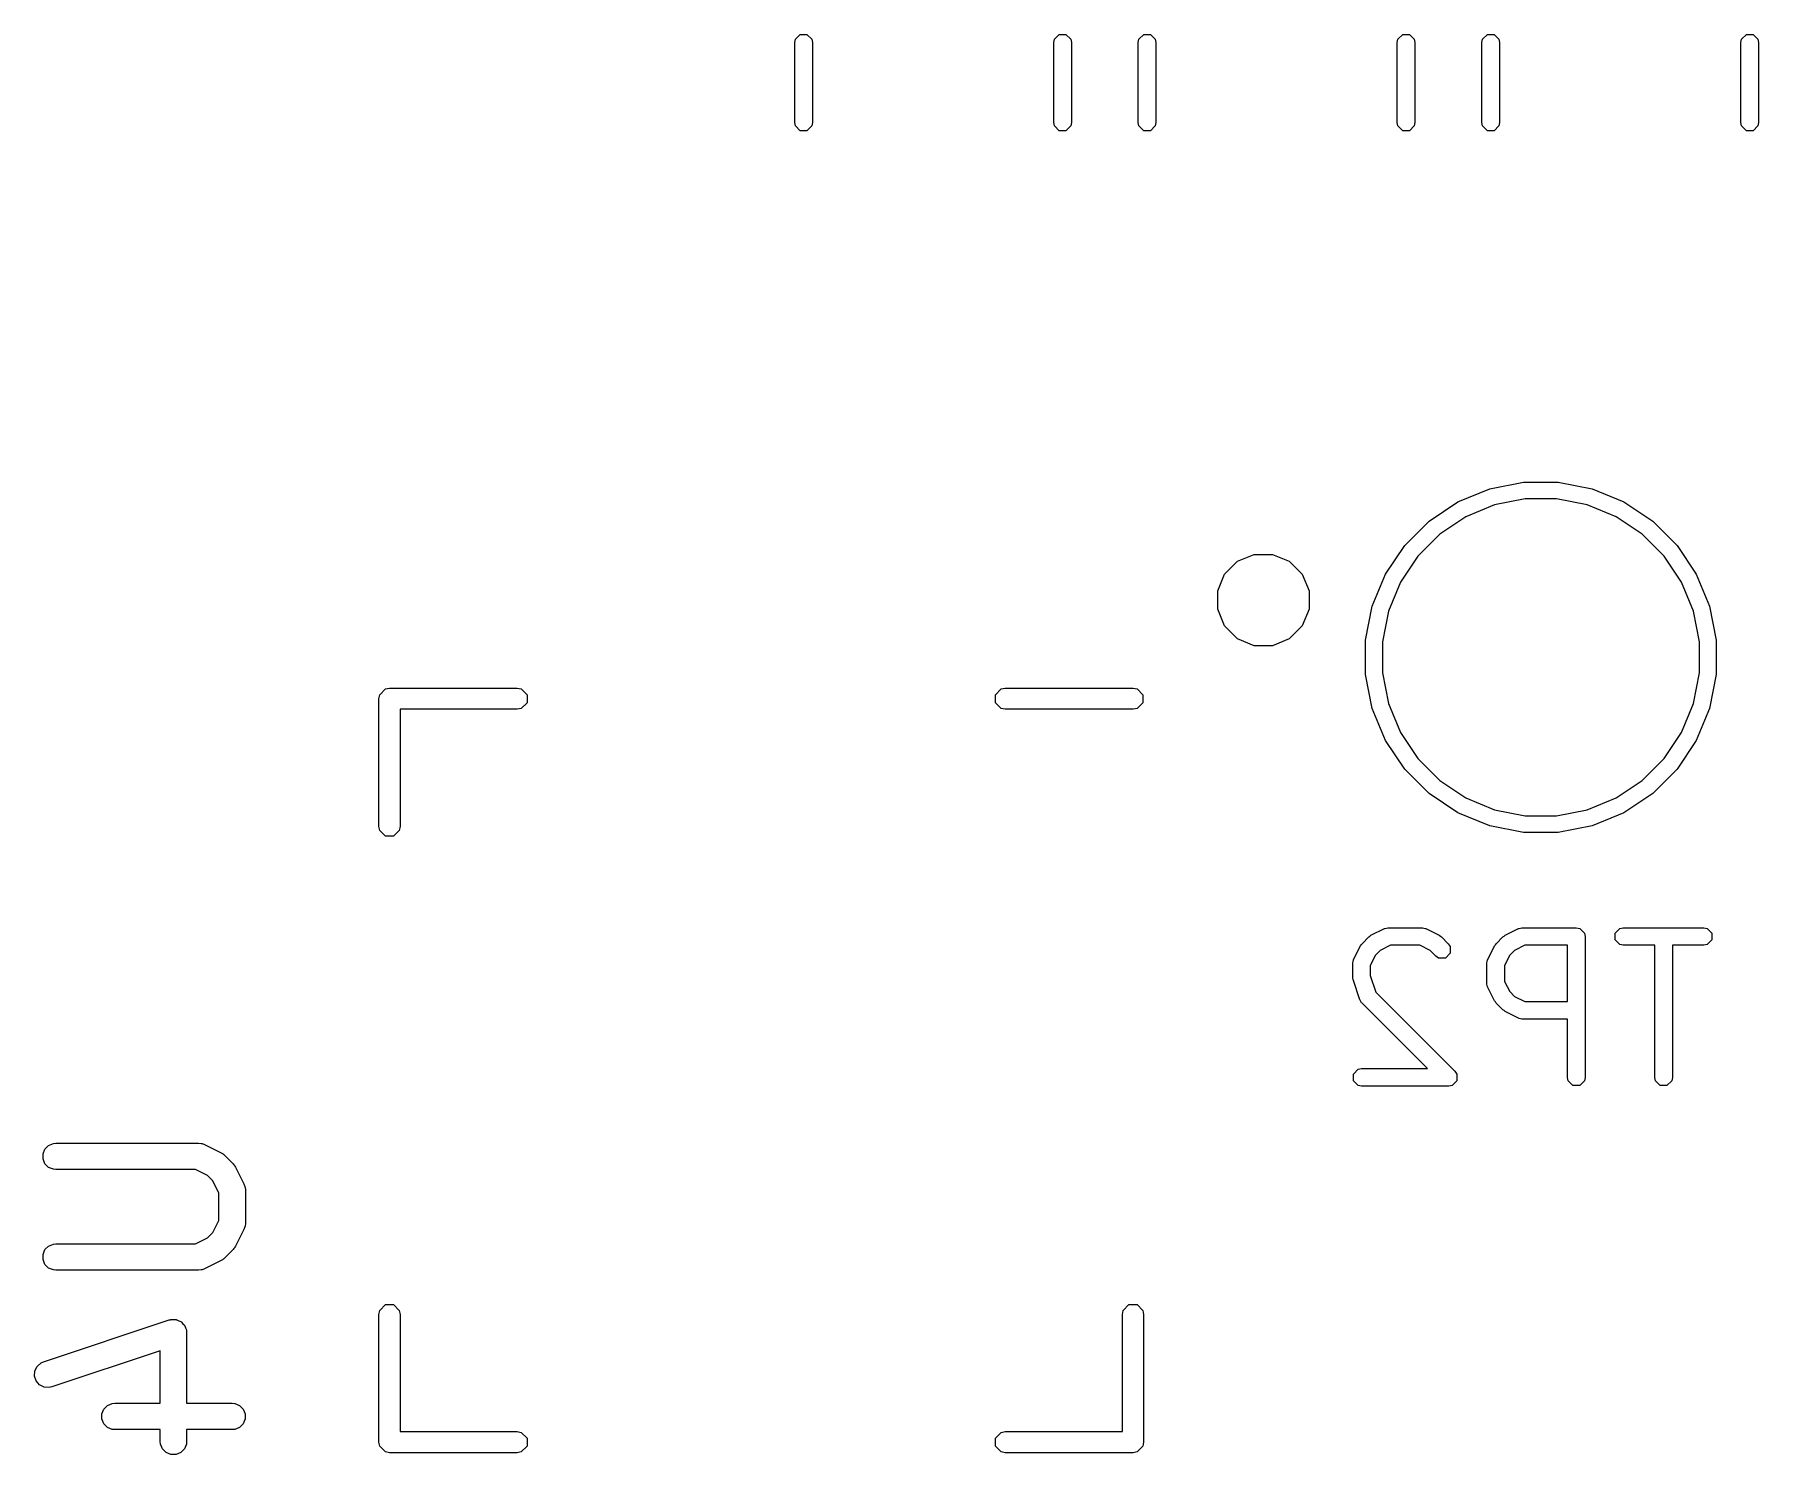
# Model space of a CAD drawing. Header units: inches. Extents: x 0.38 to 5.39, y 0.12 to 3.22.
# Drawn here: x 2.3853 to 2.7705, y 1.4882 to 1.8056 of the extents above; entities that cross this region are included whole.
import ezdxf

# ---------------------------------------------------------------- set-up
doc = ezdxf.new("R2010")
doc.units = ezdxf.units.IN
doc.header["$MEASUREMENT"] = 0
doc.layers.add('BLACK', color=250, linetype='CONTINUOUS')

msp = doc.modelspace()

# ---------------------------------------------------------------- linework, layer by layer
at = {"layer": 'BLACK', "linetype": 'CONTINUOUS'}
for p, q in [((2.55516, 1.80376), (2.55531, 1.80452)), ((2.55516, 1.78588), (2.55516, 1.80376)), ((2.55531, 1.80452), (2.55637, 1.80558)), ((2.55637, 1.80558), (2.55788, 1.80558)), ((2.55788, 1.80558), (2.55894, 1.80452)), ((2.55894, 1.80452), (2.55909, 1.80376)), ((2.55909, 1.80376), (2.55909, 1.78588)), ((2.61303, 1.80376), (2.61318, 1.80452)), ((2.61303, 1.78588), (2.61303, 1.80376)), ((2.61318, 1.80452), (2.61425, 1.80558)), ((2.61425, 1.80558), (2.61575, 1.80558)), ((2.61575, 1.80558), (2.61682, 1.80452)), ((2.61682, 1.80452), (2.61697, 1.80376)), ((2.61697, 1.80376), (2.61697, 1.78588)), ((2.63193, 1.80376), (2.63208, 1.80452)), ((2.63193, 1.78588), (2.63193, 1.80376)), ((2.63208, 1.80452), (2.63314, 1.80558)), ((2.63314, 1.80558), (2.63465, 1.80558)), ((2.63465, 1.80558), (2.63572, 1.80452)), ((2.63572, 1.80452), (2.63587, 1.80376)), ((2.63587, 1.80376), (2.63587, 1.78588)), ((2.6898, 1.80376), (2.68995, 1.80452)), ((2.6898, 1.78588), (2.6898, 1.80376)), ((2.68995, 1.80452), (2.69102, 1.80558)), ((2.69102, 1.80558), (2.69252, 1.80558)), ((2.69252, 1.80558), (2.69359, 1.80452)), ((2.69359, 1.80452), (2.69374, 1.80376)), ((2.69374, 1.80376), (2.69374, 1.78588)), ((2.7087, 1.80376), (2.70885, 1.80452)), ((2.7087, 1.78588), (2.7087, 1.80376)), ((2.70885, 1.80452), (2.70992, 1.80558)), ((2.70992, 1.80558), (2.71142, 1.80558)), ((2.71142, 1.80558), (2.71249, 1.80452)), ((2.71249, 1.80452), (2.71264, 1.80376)), ((2.71264, 1.80376), (2.71264, 1.78588)), ((2.76657, 1.80376), (2.76672, 1.80452)), ((2.76657, 1.78588), (2.76657, 1.80376)), ((2.76672, 1.80452), (2.76779, 1.80558)), ((2.76779, 1.80558), (2.7693, 1.80558)), ((2.7693, 1.80558), (2.77036, 1.80452)), ((2.77036, 1.80452), (2.77051, 1.80376)), ((2.77051, 1.80376), (2.77051, 1.78588)), ((2.55531, 1.78513), (2.55516, 1.78588)), ((2.55637, 1.78406), (2.55531, 1.78513)), ((2.55788, 1.78406), (2.55637, 1.78406)), ((2.55894, 1.78513), (2.55788, 1.78406)), ((2.55909, 1.78588), (2.55894, 1.78513)), ((2.61318, 1.78513), (2.61303, 1.78588)), ((2.61425, 1.78406), (2.61318, 1.78513)), ((2.61575, 1.78406), (2.61425, 1.78406)), ((2.61682, 1.78513), (2.61575, 1.78406)), ((2.61697, 1.78588), (2.61682, 1.78513)), ((2.63208, 1.78513), (2.63193, 1.78588)), ((2.63314, 1.78406), (2.63208, 1.78513)), ((2.63465, 1.78406), (2.63314, 1.78406)), ((2.63572, 1.78513), (2.63465, 1.78406)), ((2.63587, 1.78588), (2.63572, 1.78513)), ((2.68995, 1.78513), (2.6898, 1.78588)), ((2.69102, 1.78406), (2.68995, 1.78513)), ((2.69252, 1.78406), (2.69102, 1.78406)), ((2.69359, 1.78513), (2.69252, 1.78406)), ((2.69374, 1.78588), (2.69359, 1.78513)), ((2.70885, 1.78513), (2.7087, 1.78588)), ((2.70992, 1.78406), (2.70885, 1.78513)), ((2.71142, 1.78406), (2.70992, 1.78406)), ((2.71249, 1.78513), (2.71142, 1.78406)), ((2.71264, 1.78588), (2.71249, 1.78513)), ((2.76672, 1.78513), (2.76657, 1.78588)), ((2.76779, 1.78406), (2.76672, 1.78513)), ((2.7693, 1.78406), (2.76779, 1.78406)), ((2.77036, 1.78513), (2.7693, 1.78406)), ((2.77051, 1.78588), (2.77036, 1.78513)), ((2.70333, 1.7011), (2.71046, 1.70405)), ((2.71046, 1.70405), (2.71803, 1.70556)), ((2.71803, 1.70556), (2.72575, 1.70556)), ((2.72575, 1.70556), (2.73332, 1.70405)), ((2.73332, 1.70405), (2.74045, 1.7011)), ((2.69691, 1.69681), (2.70333, 1.7011)), ((2.71155, 1.70045), (2.70511, 1.69778)), ((2.7184, 1.70181), (2.71155, 1.70045)), ((2.72538, 1.70181), (2.7184, 1.70181)), ((2.73223, 1.70045), (2.72538, 1.70181)), ((2.73867, 1.69778), (2.73223, 1.70045)), ((2.74045, 1.7011), (2.74687, 1.69681)), ((2.69146, 1.69135), (2.69691, 1.69681)), ((2.70511, 1.69778), (2.6993, 1.6939)), ((2.74448, 1.6939), (2.73867, 1.69778)), ((2.74687, 1.69681), (2.75232, 1.69135)), ((2.68717, 1.68494), (2.69146, 1.69135)), ((2.6993, 1.6939), (2.69437, 1.68897)), ((2.74941, 1.68897), (2.74448, 1.6939)), ((2.75232, 1.69135), (2.75661, 1.68494)), ((2.65122, 1.68496), (2.65409, 1.68784)), ((2.65409, 1.68784), (2.65785, 1.68939)), ((2.65785, 1.68939), (2.66191, 1.68939)), ((2.66191, 1.68939), (2.66567, 1.68784)), ((2.66567, 1.68784), (2.66854, 1.68496)), ((2.69437, 1.68897), (2.69049, 1.68316)), ((2.75329, 1.68316), (2.74941, 1.68897)), ((2.64966, 1.68121), (2.65122, 1.68496)), ((2.66854, 1.68496), (2.6701, 1.68121)), ((2.68421, 1.67781), (2.68717, 1.68494)), ((2.75661, 1.68494), (2.75956, 1.67781)), ((2.64966, 1.67714), (2.64966, 1.68121)), ((2.6701, 1.68121), (2.6701, 1.67714)), ((2.69049, 1.68316), (2.68782, 1.67671)), ((2.75596, 1.67671), (2.75329, 1.68316)), ((2.65122, 1.67339), (2.64966, 1.67714)), ((2.6701, 1.67714), (2.66854, 1.67339)), ((2.68271, 1.67024), (2.68421, 1.67781)), ((2.68782, 1.67671), (2.68646, 1.66987)), ((2.75732, 1.66987), (2.75596, 1.67671)), ((2.75956, 1.67781), (2.76107, 1.67024)), ((2.65409, 1.67051), (2.65122, 1.67339)), ((2.66854, 1.67339), (2.66567, 1.67051)), ((2.65785, 1.66895), (2.65409, 1.67051)), ((2.66191, 1.66895), (2.65785, 1.66895)), ((2.66567, 1.67051), (2.66191, 1.66895)), ((2.68271, 1.66987), (2.68271, 1.67024)), ((2.68271, 1.66252), (2.68271, 1.66987)), ((2.68646, 1.66987), (2.68646, 1.66289)), ((2.75732, 1.66289), (2.75732, 1.66987)), ((2.76107, 1.67024), (2.76107, 1.66252)), ((2.68421, 1.65495), (2.68271, 1.66252)), ((2.68646, 1.66289), (2.68782, 1.65604)), ((2.75596, 1.65604), (2.75732, 1.66289)), ((2.76107, 1.66252), (2.75956, 1.65495)), ((2.46224, 1.65713), (2.46242, 1.65803)), ((2.46224, 1.62858), (2.46224, 1.65713)), ((2.46242, 1.65803), (2.4637, 1.65931)), ((2.4637, 1.65931), (2.46461, 1.65949)), ((2.46461, 1.65949), (2.49315, 1.65949)), ((2.49315, 1.65949), (2.49405, 1.65931)), ((2.49405, 1.65931), (2.49533, 1.65803)), ((2.49533, 1.65803), (2.49533, 1.65622)), ((2.60002, 1.65803), (2.6013, 1.65931)), ((2.60002, 1.65622), (2.60002, 1.65803)), ((2.6013, 1.65931), (2.6022, 1.65949)), ((2.6022, 1.65949), (2.63075, 1.65949)), ((2.63075, 1.65949), (2.63165, 1.65931)), ((2.63165, 1.65931), (2.63293, 1.65803)), ((2.63293, 1.65803), (2.63293, 1.65622)), ((2.49315, 1.65476), (2.46697, 1.65476)), ((2.46697, 1.65476), (2.46697, 1.62858)), ((2.49405, 1.65494), (2.49315, 1.65476)), ((2.49533, 1.65622), (2.49405, 1.65494)), ((2.6013, 1.65494), (2.60002, 1.65622)), ((2.6022, 1.65476), (2.6013, 1.65494)), ((2.63075, 1.65476), (2.6022, 1.65476)), ((2.63165, 1.65494), (2.63075, 1.65476)), ((2.63293, 1.65622), (2.63165, 1.65494)), ((2.68717, 1.64782), (2.68421, 1.65495)), ((2.68782, 1.65604), (2.69049, 1.64959)), ((2.75329, 1.64959), (2.75596, 1.65604)), ((2.75956, 1.65495), (2.75661, 1.64782)), ((2.69049, 1.64959), (2.69437, 1.64379)), ((2.74941, 1.64379), (2.75329, 1.64959)), ((2.69146, 1.6414), (2.68717, 1.64782)), ((2.75661, 1.64782), (2.75232, 1.6414)), ((2.69691, 1.63594), (2.69146, 1.6414)), ((2.69437, 1.64379), (2.6993, 1.63886)), ((2.74448, 1.63886), (2.74941, 1.64379)), ((2.75232, 1.6414), (2.74687, 1.63594)), ((2.6993, 1.63886), (2.70511, 1.63498)), ((2.73867, 1.63498), (2.74448, 1.63886)), ((2.70333, 1.63166), (2.69691, 1.63594)), ((2.70511, 1.63498), (2.71155, 1.63231)), ((2.73223, 1.63231), (2.73867, 1.63498)), ((2.74687, 1.63594), (2.74045, 1.63166)), ((2.71046, 1.6287), (2.70333, 1.63166)), ((2.71155, 1.63231), (2.7184, 1.63094)), ((2.7184, 1.63094), (2.72538, 1.63094)), ((2.72538, 1.63094), (2.73223, 1.63231)), ((2.74045, 1.63166), (2.73332, 1.6287)), ((2.46242, 1.62768), (2.46224, 1.62858)), ((2.4637, 1.6264), (2.46242, 1.62768)), ((2.46551, 1.6264), (2.4637, 1.6264)), ((2.46679, 1.62768), (2.46551, 1.6264)), ((2.46697, 1.62858), (2.46679, 1.62768)), ((2.71803, 1.6272), (2.71046, 1.6287)), ((2.72575, 1.6272), (2.71803, 1.6272)), ((2.73332, 1.6287), (2.72575, 1.6272)), ((2.68191, 1.60238), (2.68341, 1.60388)), ((2.68341, 1.60388), (2.68367, 1.60406)), ((2.68367, 1.60406), (2.68392, 1.60425)), ((2.68392, 1.60425), (2.68692, 1.60575)), ((2.68692, 1.60575), (2.68701, 1.60578)), ((2.68701, 1.60578), (2.68704, 1.60581)), ((2.68704, 1.60581), (2.68735, 1.60587)), ((2.68735, 1.60587), (2.68766, 1.60595)), ((2.68766, 1.60595), (2.6877, 1.60594)), ((2.6877, 1.60594), (2.6878, 1.60596)), ((2.6878, 1.60596), (2.6953, 1.60596)), ((2.6953, 1.60596), (2.69539, 1.60594)), ((2.69539, 1.60594), (2.69544, 1.60595)), ((2.69544, 1.60595), (2.69574, 1.60587)), ((2.69574, 1.60587), (2.69605, 1.60581)), ((2.69605, 1.60581), (2.69608, 1.60578)), ((2.69608, 1.60578), (2.69618, 1.60575)), ((2.69618, 1.60575), (2.69918, 1.60425)), ((2.69918, 1.60425), (2.69943, 1.60406)), ((2.69943, 1.60406), (2.69969, 1.60388)), ((2.69969, 1.60388), (2.70119, 1.60238)), ((2.7119, 1.60238), (2.7134, 1.60388)), ((2.7134, 1.60388), (2.71366, 1.60406)), ((2.71366, 1.60406), (2.71391, 1.60425)), ((2.71391, 1.60425), (2.71691, 1.60575)), ((2.71691, 1.60575), (2.71701, 1.60578)), ((2.71701, 1.60578), (2.71704, 1.60581)), ((2.71704, 1.60581), (2.71735, 1.60587)), ((2.71735, 1.60587), (2.71765, 1.60595)), ((2.71765, 1.60595), (2.7177, 1.60594)), ((2.7177, 1.60594), (2.71779, 1.60596)), ((2.71779, 1.60596), (2.72979, 1.60596)), ((2.72979, 1.60596), (2.73055, 1.60581)), ((2.73055, 1.60581), (2.73161, 1.60474)), ((2.73161, 1.60474), (2.73176, 1.60399)), ((2.73176, 1.60399), (2.73176, 1.57249)), ((2.73847, 1.60474), (2.73954, 1.60581)), ((2.73847, 1.60324), (2.73847, 1.60474)), ((2.73954, 1.60217), (2.73847, 1.60324)), ((2.73954, 1.60581), (2.74029, 1.60596)), ((2.74029, 1.60596), (2.75829, 1.60596)), ((2.75829, 1.60596), (2.75904, 1.60581)), ((2.75904, 1.60581), (2.76011, 1.60474)), ((2.76011, 1.60324), (2.75904, 1.60217)), ((2.76011, 1.60474), (2.76011, 1.60324)), ((2.67992, 1.59843), (2.67998, 1.59874)), ((2.67998, 1.59874), (2.68001, 1.59877)), ((2.68001, 1.59877), (2.68004, 1.59887)), ((2.68004, 1.59887), (2.68154, 1.60187)), ((2.68154, 1.60187), (2.68173, 1.60212)), ((2.68173, 1.60212), (2.68191, 1.60238)), ((2.68492, 1.59982), (2.68377, 1.59752)), ((2.68596, 1.60087), (2.68492, 1.59982)), ((2.68826, 1.60202), (2.68596, 1.60087)), ((2.69483, 1.60202), (2.68826, 1.60202)), ((2.69713, 1.60087), (2.69483, 1.60202)), ((2.6984, 1.5996), (2.69713, 1.60087)), ((2.69904, 1.59917), (2.6984, 1.5996)), ((2.70055, 1.59917), (2.69904, 1.59917)), ((2.70161, 1.60024), (2.70055, 1.59917)), ((2.70119, 1.60238), (2.70161, 1.60174)), ((2.70161, 1.60174), (2.70161, 1.60024)), ((2.70991, 1.59843), (2.70998, 1.59874)), ((2.70998, 1.59874), (2.71001, 1.59877)), ((2.71001, 1.59877), (2.71003, 1.59887)), ((2.71003, 1.59887), (2.71153, 1.60187)), ((2.71153, 1.60187), (2.71173, 1.60212)), ((2.71173, 1.60212), (2.7119, 1.60238)), ((2.71491, 1.59982), (2.71376, 1.59752)), ((2.71596, 1.60087), (2.71491, 1.59982)), ((2.71826, 1.60202), (2.71596, 1.60087)), ((2.72782, 1.60202), (2.71826, 1.60202)), ((2.72782, 1.58946), (2.72782, 1.60202)), ((2.74029, 1.60202), (2.73954, 1.60217)), ((2.74732, 1.60202), (2.74029, 1.60202)), ((2.74732, 1.57249), (2.74732, 1.60202)), ((2.75829, 1.60202), (2.75126, 1.60202)), ((2.75126, 1.60202), (2.75126, 1.57249)), ((2.75904, 1.60217), (2.75829, 1.60202)), ((2.67983, 1.59813), (2.67992, 1.59843)), ((2.67985, 1.59809), (2.67983, 1.59813)), ((2.67983, 1.59799), (2.67985, 1.59809)), ((2.67983, 1.59499), (2.67983, 1.59799)), ((2.67989, 1.59468), (2.67983, 1.59499)), ((2.68377, 1.59752), (2.68377, 1.59531)), ((2.68377, 1.59531), (2.68502, 1.59155)), ((2.70983, 1.59813), (2.70991, 1.59843)), ((2.70984, 1.59809), (2.70983, 1.59813)), ((2.70983, 1.59799), (2.70984, 1.59809)), ((2.70983, 1.59349), (2.70983, 1.59799)), ((2.71376, 1.59752), (2.71376, 1.59395)), ((2.67993, 1.59437), (2.67989, 1.59468)), ((2.68143, 1.58987), (2.67993, 1.59437)), ((2.68502, 1.59155), (2.70269, 1.57388)), ((2.70984, 1.59339), (2.70983, 1.59349)), ((2.70983, 1.59335), (2.70984, 1.59339)), ((2.70991, 1.59305), (2.70983, 1.59335)), ((2.70998, 1.59274), (2.70991, 1.59305)), ((2.71001, 1.5927), (2.70998, 1.59274)), ((2.71003, 1.59261), (2.71001, 1.5927)), ((2.71153, 1.58961), (2.71003, 1.59261)), ((2.71376, 1.59395), (2.71491, 1.59166)), ((2.71491, 1.59166), (2.71596, 1.59061)), ((2.68148, 1.58978), (2.68143, 1.58987)), ((2.68148, 1.58974), (2.68148, 1.58978)), ((2.68165, 1.58947), (2.68148, 1.58974)), ((2.68181, 1.5892), (2.68165, 1.58947)), ((2.68185, 1.58918), (2.68181, 1.5892)), ((2.68191, 1.5891), (2.68185, 1.58918)), ((2.69654, 1.57446), (2.68191, 1.5891)), ((2.71173, 1.58936), (2.71153, 1.58961)), ((2.7119, 1.5891), (2.71173, 1.58936)), ((2.7134, 1.5876), (2.7119, 1.5891)), ((2.71366, 1.58742), (2.7134, 1.5876)), ((2.71391, 1.58723), (2.71366, 1.58742)), ((2.71691, 1.58573), (2.71391, 1.58723)), ((2.71596, 1.59061), (2.71826, 1.58946)), ((2.71826, 1.58946), (2.72782, 1.58946)), ((2.71701, 1.5857), (2.71691, 1.58573)), ((2.71704, 1.58567), (2.71701, 1.5857)), ((2.71735, 1.58561), (2.71704, 1.58567)), ((2.71765, 1.58553), (2.71735, 1.58561)), ((2.7177, 1.58554), (2.71765, 1.58553)), ((2.71779, 1.58552), (2.7177, 1.58554)), ((2.72782, 1.58552), (2.71779, 1.58552)), ((2.72782, 1.57249), (2.72782, 1.58552)), ((2.67998, 1.57325), (2.68104, 1.57431)), ((2.67998, 1.57174), (2.67998, 1.57325)), ((2.68104, 1.57431), (2.6818, 1.57446)), ((2.6818, 1.57446), (2.69654, 1.57446)), ((2.70269, 1.57388), (2.70311, 1.57325)), ((2.70311, 1.57325), (2.70311, 1.57174)), ((2.72797, 1.57174), (2.72782, 1.57249)), ((2.73176, 1.57249), (2.73161, 1.57174)), ((2.74747, 1.57174), (2.74732, 1.57249)), ((2.75126, 1.57249), (2.75111, 1.57174)), ((2.68104, 1.57067), (2.67998, 1.57174)), ((2.6818, 1.57052), (2.68104, 1.57067)), ((2.7013, 1.57052), (2.6818, 1.57052)), ((2.70205, 1.57067), (2.7013, 1.57052)), ((2.70311, 1.57174), (2.70205, 1.57067)), ((2.72904, 1.57067), (2.72797, 1.57174)), ((2.73055, 1.57067), (2.72904, 1.57067)), ((2.73161, 1.57174), (2.73055, 1.57067)), ((2.74854, 1.57067), (2.74747, 1.57174)), ((2.75004, 1.57067), (2.74854, 1.57067)), ((2.75111, 1.57174), (2.75004, 1.57067)), ((2.38718, 1.55543), (2.38762, 1.55649)), ((2.38762, 1.55649), (2.38844, 1.55731)), ((2.38844, 1.55731), (2.3895, 1.55775)), ((2.3895, 1.55775), (2.39008, 1.55781)), ((2.39008, 1.55781), (2.42195, 1.55781)), ((2.42195, 1.55781), (2.42253, 1.55775)), ((2.42253, 1.55775), (2.42262, 1.55771)), ((2.42262, 1.55771), (2.42273, 1.5577)), ((2.42273, 1.5577), (2.42327, 1.5575)), ((2.42327, 1.5575), (2.42702, 1.55562)), ((2.38718, 1.55428), (2.38718, 1.55543)), ((2.38762, 1.55321), (2.38718, 1.55428)), ((2.38844, 1.5524), (2.38762, 1.55321)), ((2.42702, 1.55562), (2.42727, 1.55546)), ((2.42727, 1.55546), (2.42734, 1.55543)), ((2.42734, 1.55543), (2.42742, 1.55537)), ((2.42742, 1.55537), (2.42751, 1.55531)), ((2.42751, 1.55531), (2.42756, 1.55525)), ((2.42756, 1.55525), (2.42779, 1.55507)), ((2.42779, 1.55507), (2.42966, 1.55319)), ((2.42966, 1.55319), (2.42985, 1.55297)), ((2.42985, 1.55297), (2.42991, 1.55292)), ((2.42991, 1.55292), (2.42996, 1.55283)), ((2.42996, 1.55283), (2.43003, 1.55275)), ((2.43003, 1.55275), (2.43006, 1.55267)), ((2.43006, 1.55267), (2.43022, 1.55243)), ((2.3895, 1.55196), (2.38844, 1.5524)), ((2.39008, 1.5519), (2.3895, 1.55196)), ((2.42125, 1.5519), (2.39008, 1.5519)), ((2.42395, 1.55055), (2.42125, 1.5519)), ((2.42515, 1.54936), (2.42395, 1.55055)), ((2.4265, 1.54666), (2.42515, 1.54936)), ((2.43022, 1.55243), (2.43209, 1.54868)), ((2.43209, 1.54868), (2.4323, 1.54814)), ((2.4265, 1.54055), (2.4265, 1.54666)), ((2.4323, 1.54814), (2.4323, 1.54803)), ((2.4323, 1.54803), (2.43235, 1.54793)), ((2.43235, 1.54793), (2.4324, 1.54736)), ((2.4324, 1.54736), (2.4324, 1.53986)), ((2.42395, 1.53666), (2.42515, 1.53786)), ((2.42515, 1.53786), (2.4265, 1.54055)), ((2.43209, 1.53854), (2.43022, 1.53479)), ((2.4323, 1.53908), (2.43209, 1.53854)), ((2.43235, 1.53928), (2.4323, 1.53918)), ((2.4323, 1.53918), (2.4323, 1.53908)), ((2.4324, 1.53986), (2.43235, 1.53928)), ((2.38718, 1.53293), (2.38762, 1.534)), ((2.38762, 1.534), (2.38844, 1.53481)), ((2.38844, 1.53481), (2.3895, 1.53525)), ((2.3895, 1.53525), (2.39008, 1.53531)), ((2.39008, 1.53531), (2.42125, 1.53531)), ((2.42125, 1.53531), (2.42395, 1.53666)), ((2.42966, 1.53402), (2.42779, 1.53214)), ((2.42985, 1.53425), (2.42966, 1.53402)), ((2.42991, 1.5343), (2.42985, 1.53425)), ((2.42996, 1.53439), (2.42991, 1.5343)), ((2.43003, 1.53447), (2.42996, 1.53439)), ((2.43006, 1.53454), (2.43003, 1.53447)), ((2.43022, 1.53479), (2.43006, 1.53454)), ((2.38718, 1.53178), (2.38718, 1.53293)), ((2.38762, 1.53072), (2.38718, 1.53178)), ((2.38844, 1.5299), (2.38762, 1.53072)), ((2.3895, 1.52946), (2.38844, 1.5299)), ((2.39008, 1.5294), (2.3895, 1.52946)), ((2.42195, 1.5294), (2.39008, 1.5294)), ((2.42253, 1.52946), (2.42195, 1.5294)), ((2.42262, 1.5295), (2.42253, 1.52946)), ((2.42273, 1.52951), (2.42262, 1.5295)), ((2.42327, 1.52972), (2.42273, 1.52951)), ((2.42702, 1.53159), (2.42327, 1.52972)), ((2.42727, 1.53175), (2.42702, 1.53159)), ((2.42734, 1.53178), (2.42727, 1.53175)), ((2.42742, 1.53184), (2.42734, 1.53178)), ((2.42751, 1.5319), (2.42742, 1.53184)), ((2.42756, 1.53196), (2.42751, 1.5319)), ((2.42779, 1.53214), (2.42756, 1.53196)), ((2.46242, 1.52043), (2.4637, 1.52171)), ((2.4637, 1.52171), (2.46551, 1.52171)), ((2.46551, 1.52171), (2.46679, 1.52043)), ((2.62857, 1.52043), (2.62984, 1.52171)), ((2.62984, 1.52171), (2.63165, 1.52171)), ((2.63165, 1.52171), (2.63293, 1.52043)), ((2.38727, 1.50891), (2.41539, 1.51829)), ((2.41539, 1.51829), (2.41568, 1.51835)), ((2.41568, 1.51835), (2.41575, 1.51838)), ((2.41575, 1.51838), (2.41581, 1.51838)), ((2.41581, 1.51838), (2.41596, 1.51841)), ((2.41596, 1.51841), (2.41643, 1.51838)), ((2.41643, 1.51838), (2.4169, 1.51838)), ((2.4169, 1.51838), (2.417, 1.51834)), ((2.417, 1.51834), (2.41711, 1.51833)), ((2.41711, 1.51833), (2.41753, 1.51812)), ((2.41753, 1.51812), (2.41797, 1.51794)), ((2.41797, 1.51794), (2.41804, 1.51786)), ((2.41804, 1.51786), (2.41814, 1.51782)), ((2.46224, 1.51953), (2.46242, 1.52043)), ((2.46224, 1.49098), (2.46224, 1.51953)), ((2.46679, 1.52043), (2.46697, 1.51953)), ((2.46697, 1.51953), (2.46697, 1.49335)), ((2.62839, 1.51953), (2.62857, 1.52043)), ((2.62839, 1.49335), (2.62839, 1.51953)), ((2.63293, 1.52043), (2.63311, 1.51953)), ((2.63311, 1.51953), (2.63311, 1.49098)), ((2.41814, 1.51782), (2.41845, 1.51746)), ((2.41845, 1.51746), (2.41878, 1.51712)), ((2.41878, 1.51712), (2.41882, 1.51703)), ((2.41882, 1.51703), (2.41889, 1.51695)), ((2.41889, 1.51695), (2.41904, 1.5165)), ((2.41904, 1.5165), (2.41922, 1.51606)), ((2.41922, 1.51606), (2.41924, 1.51591)), ((2.41924, 1.51591), (2.41926, 1.51585)), ((2.41926, 1.51585), (2.41925, 1.51578)), ((2.41925, 1.51578), (2.41928, 1.51548)), ((2.41928, 1.51548), (2.41928, 1.49969)), ((2.41337, 1.51139), (2.38914, 1.50331)), ((2.41337, 1.49969), (2.41337, 1.51139)), ((2.38528, 1.50574), (2.38536, 1.50689)), ((2.38536, 1.50689), (2.38587, 1.50792)), ((2.38587, 1.50792), (2.38674, 1.50868)), ((2.38674, 1.50868), (2.38727, 1.50891)), ((2.38564, 1.50465), (2.38528, 1.50574)), ((2.38639, 1.50378), (2.38564, 1.50465)), ((2.38742, 1.50326), (2.38639, 1.50378)), ((2.38857, 1.50318), (2.38742, 1.50326)), ((2.38914, 1.50331), (2.38857, 1.50318)), ((2.40075, 1.49838), (2.40156, 1.49919)), ((2.40156, 1.49919), (2.40263, 1.49963)), ((2.40263, 1.49963), (2.4032, 1.49969)), ((2.4032, 1.49969), (2.41337, 1.49969)), ((2.41928, 1.49969), (2.42945, 1.49969)), ((2.42945, 1.49969), (2.43003, 1.49963)), ((2.43003, 1.49963), (2.43109, 1.49919)), ((2.43109, 1.49919), (2.4319, 1.49838)), ((2.40031, 1.49731), (2.40075, 1.49838)), ((2.40031, 1.49616), (2.40031, 1.49731)), ((2.40075, 1.4951), (2.40031, 1.49616)), ((2.40156, 1.49428), (2.40075, 1.4951)), ((2.4319, 1.4951), (2.43109, 1.49428)), ((2.4319, 1.49838), (2.43235, 1.49731)), ((2.43235, 1.49616), (2.4319, 1.4951)), ((2.43235, 1.49731), (2.43235, 1.49616)), ((2.40263, 1.49384), (2.40156, 1.49428)), ((2.4032, 1.49378), (2.40263, 1.49384)), ((2.41337, 1.49378), (2.4032, 1.49378)), ((2.41337, 1.49111), (2.41337, 1.49378)), ((2.41343, 1.49054), (2.41337, 1.49111)), ((2.41928, 1.49111), (2.41922, 1.49054)), ((2.42945, 1.49378), (2.41928, 1.49378)), ((2.41928, 1.49378), (2.41928, 1.49111)), ((2.43003, 1.49384), (2.42945, 1.49378)), ((2.43109, 1.49428), (2.43003, 1.49384)), ((2.46242, 1.49008), (2.46224, 1.49098)), ((2.46697, 1.49335), (2.49315, 1.49335)), ((2.49315, 1.49335), (2.49405, 1.49317)), ((2.49405, 1.49317), (2.49533, 1.49189)), ((2.49533, 1.49189), (2.49533, 1.49008)), ((2.60002, 1.49189), (2.6013, 1.49317)), ((2.60002, 1.49008), (2.60002, 1.49189)), ((2.6013, 1.49317), (2.6022, 1.49335)), ((2.6022, 1.49335), (2.62839, 1.49335)), ((2.63311, 1.49098), (2.63293, 1.49008)), ((2.41387, 1.48947), (2.41343, 1.49054)), ((2.41469, 1.48866), (2.41387, 1.48947)), ((2.41575, 1.48822), (2.41469, 1.48866)), ((2.4169, 1.48822), (2.41575, 1.48822)), ((2.41797, 1.48866), (2.4169, 1.48822)), ((2.41878, 1.48947), (2.41797, 1.48866)), ((2.41922, 1.49054), (2.41878, 1.48947)), ((2.4637, 1.4888), (2.46242, 1.49008)), ((2.46461, 1.48862), (2.4637, 1.4888)), ((2.49315, 1.48862), (2.46461, 1.48862)), ((2.49405, 1.4888), (2.49315, 1.48862)), ((2.49533, 1.49008), (2.49405, 1.4888)), ((2.6013, 1.4888), (2.60002, 1.49008)), ((2.6022, 1.48862), (2.6013, 1.4888)), ((2.63075, 1.48862), (2.6022, 1.48862)), ((2.63165, 1.4888), (2.63075, 1.48862)), ((2.63293, 1.49008), (2.63165, 1.4888))]:
    msp.add_line(p, q, dxfattribs=at)

doc.saveas('drawing.dxf')
